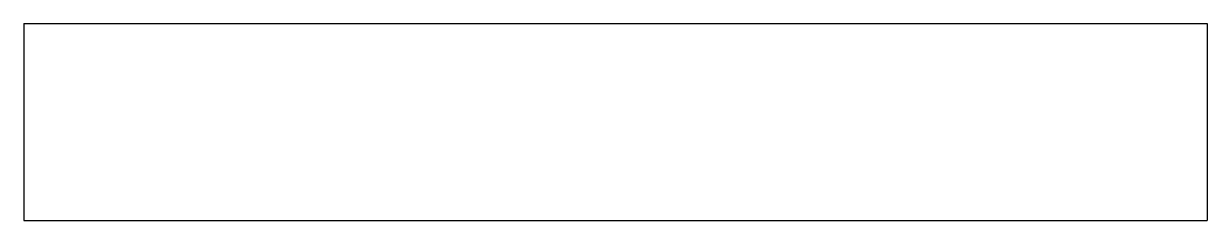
# Paper-space layout '_Right' of a CAD drawing. Header units: millimetres. Extents: x -15 to 15, y 0 to 5.
import ezdxf

# ---------------------------------------------------------------- set-up
doc = ezdxf.new("R2010")
doc.units = ezdxf.units.MM

psp = doc.layouts.new('_Right')

# ---------------------------------------------------------------- linework, layer by layer
at = {"color": 7, "linetype": 'Continuous', "lineweight": 25}
for p, q in [((-15, 5), (-15, 0)), ((-15, 5), (15, 5)), ((15, 5), (15, 0)), ((-15, 0), (15, 0))]:
    psp.add_line(p, q, dxfattribs=at)

doc.saveas('drawing.dxf')
